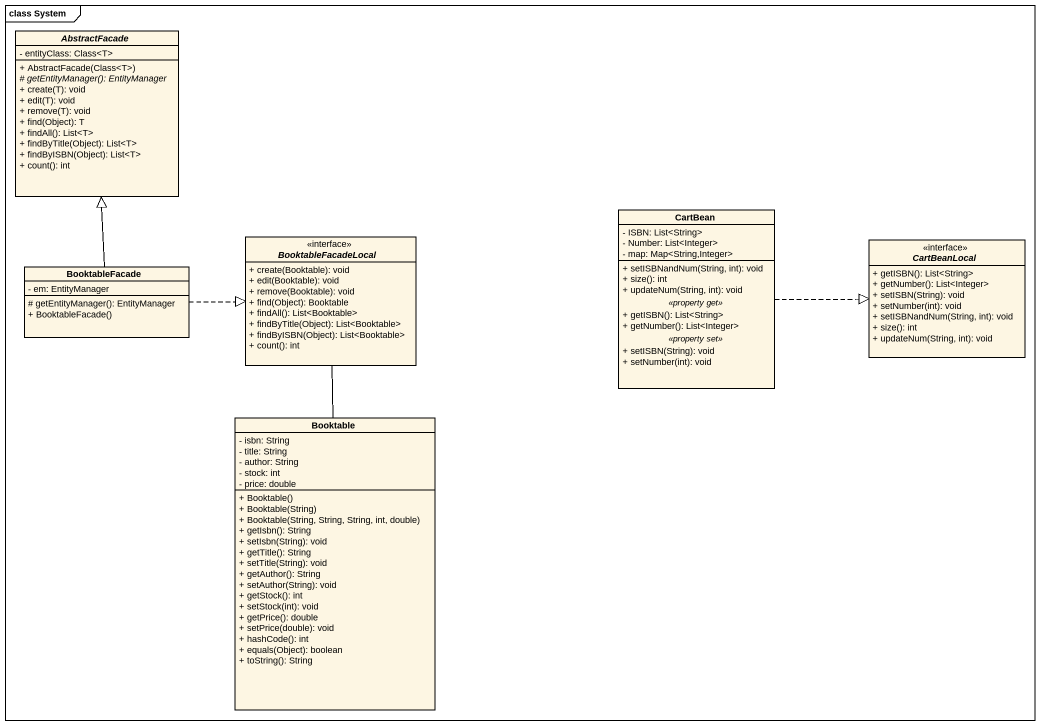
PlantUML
@startuml
mainframe class System
hide circle
hide empty members
skinparam classAttributeIconSize 0
abstract class AbstractFacade {
  - entityClass: Class<T>
  + AbstractFacade(Class<T>)
  {abstract} # getEntityManager(): EntityManager
  + create(T): void
  + edit(T): void
  + remove(T): void
  + find(Object): T
  + findAll(): List<T>
  + findByTitle(Object): List<T>
  + findByISBN(Object): List<T>
  + count(): int
}
class CartBean {
  - ISBN: List<String>
  - Number: List<Integer>
  - map: Map<String,Integer>
  --
  + setISBNandNum(String, int): void
  + size(): int
  + updateNum(String, int): void
  .. <<property get>> ..
  + getISBN(): List<String>
  + getNumber(): List<Integer>
  .. <<property set>> ..
  + setISBN(String): void
  + setNumber(int): void
}
interface BooktableFacadeLocal <<interface>> {
  + create(Booktable): void
  + edit(Booktable): void
  + remove(Booktable): void
  + find(Object): Booktable
  + findAll(): List<Booktable>
  + findByTitle(Object): List<Booktable>
  + findByISBN(Object): List<Booktable>
  + count(): int
}
interface CartBeanLocal <<interface>> {
  + getISBN(): List<String>
  + getNumber(): List<Integer>
  + setISBN(String): void
  + setNumber(int): void
  + setISBNandNum(String, int): void
  + size(): int
  + updateNum(String, int): void
}
class BooktableFacade {
  - em: EntityManager
  # getEntityManager(): EntityManager
  + BooktableFacade()
}
class Booktable {
  - isbn: String
  - title: String
  - author: String
  - stock: int
  - price: double
  + Booktable()
  + Booktable(String)
  + Booktable(String, String, String, int, double)
  + getIsbn(): String
  + setIsbn(String): void
  + getTitle(): String
  + setTitle(String): void
  + getAuthor(): String
  + setAuthor(String): void
  + getStock(): int
  + setStock(int): void
  + getPrice(): double
  + setPrice(double): void
  + hashCode(): int
  + equals(Object): boolean
  + toString(): String
}
CartBean .right.|> CartBeanLocal
BooktableFacadeLocal -- Booktable
BooktableFacade -up-|> AbstractFacade
BooktableFacade .right.|> BooktableFacadeLocal
@enduml
